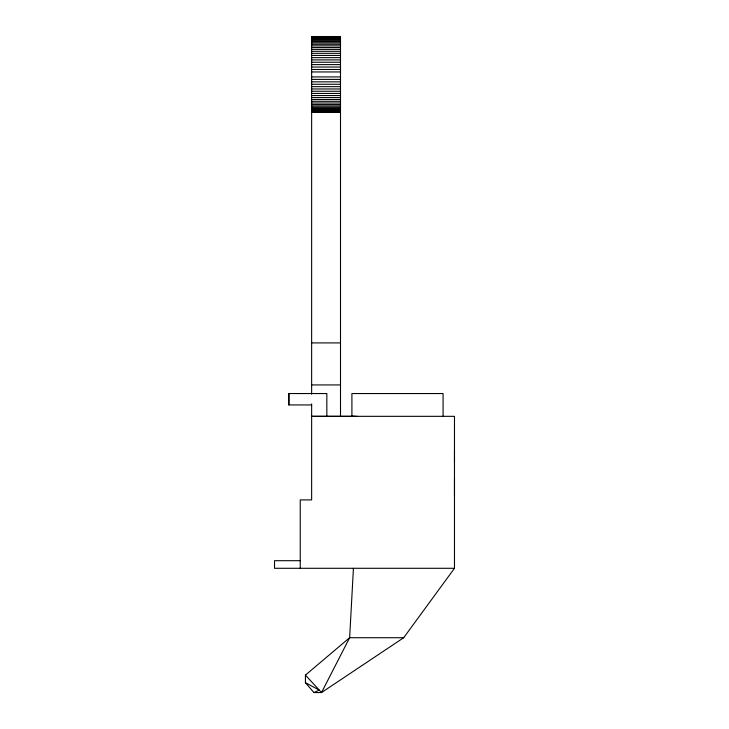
<?xml version="1.0" encoding="UTF-8"?>
<svg xmlns="http://www.w3.org/2000/svg" width="729" height="729" viewBox="0 0 729 729"><rect width="100%" height="100%" fill="white"/><g stroke="black" fill="none" stroke-linecap="round" stroke-linejoin="round"><path stroke-width="1.09" d="M311.638 404.941L288.848 404.941L288.848 393.542L326.838 393.542L326.838 416.332M454.477 496.185L454.477 479.254M454.477 462.277L454.477 450.394M353.428 568.292L349.638 637.72L321.525 692.55L313.926 692.55L305.433 682.709L305.433 675.109L349.638 637.72L403.693 637.72L454.477 568.292L454.477 416.332L311.638 416.332L357.356 416.341M403.693 637.72L321.525 692.55L305.433 675.109M313.926 692.55L319.256 690.09L305.433 682.709M354.631 416.341L351.907 416.35L351.907 393.542L443.077 393.542L443.077 416.332M311.638 36.532L340.507 36.532L340.507 416.332M311.638 36.778L340.507 36.778M311.638 37.179L340.507 37.179M311.638 37.744L340.507 37.744M311.638 38.464L340.507 38.464M311.638 39.339L340.507 39.339M311.638 40.368L340.507 40.368M311.638 41.544L340.507 41.544M311.638 42.856L340.507 42.856M311.638 44.296L340.507 44.296M311.638 45.881L340.507 45.881M311.638 47.576L340.507 47.576M311.638 49.39L340.507 49.39M311.638 51.312L340.507 51.312M311.638 53.335L340.507 53.335M311.638 55.44L340.507 55.44M311.638 57.637L340.507 57.637M311.638 59.896L340.507 59.896M311.638 62.229L340.507 62.229M311.638 64.608L340.507 64.608M311.638 67.032L340.507 67.032M311.638 69.483L340.507 69.483M311.638 71.952L340.507 71.952M311.638 76.919L340.507 76.919M311.638 79.397L340.507 79.397M311.638 81.848L340.507 81.848M311.638 84.272L340.507 84.272M311.638 86.651L340.507 86.651M311.638 88.974L340.507 88.974M311.638 91.243L340.507 91.243M311.638 93.43L340.507 93.43M311.638 95.545L340.507 95.545M311.638 97.568L340.507 97.568M311.638 99.49L340.507 99.49M311.638 101.304L340.507 101.304M311.638 102.999L340.507 102.999M311.638 104.575L340.507 104.575M311.638 106.024L340.507 106.024M311.638 107.336L340.507 107.336M311.638 108.512L340.507 108.512M311.638 109.532L340.507 109.532M311.638 110.407L340.507 110.407M311.638 111.136L340.507 111.136M311.638 111.701L340.507 111.701M311.638 112.102L340.507 112.102M311.638 112.348L340.507 112.348M311.638 342.912L340.507 342.912M311.638 384.93L340.507 384.93M300.239 560.692L274.523 560.692L274.523 568.292L454.477 568.292M311.638 36.45L311.638 394.17M311.638 403.912L311.638 499.912L300.239 499.912L300.239 568.292M288.848 393.542L288.848 404.941"/></g></svg>
